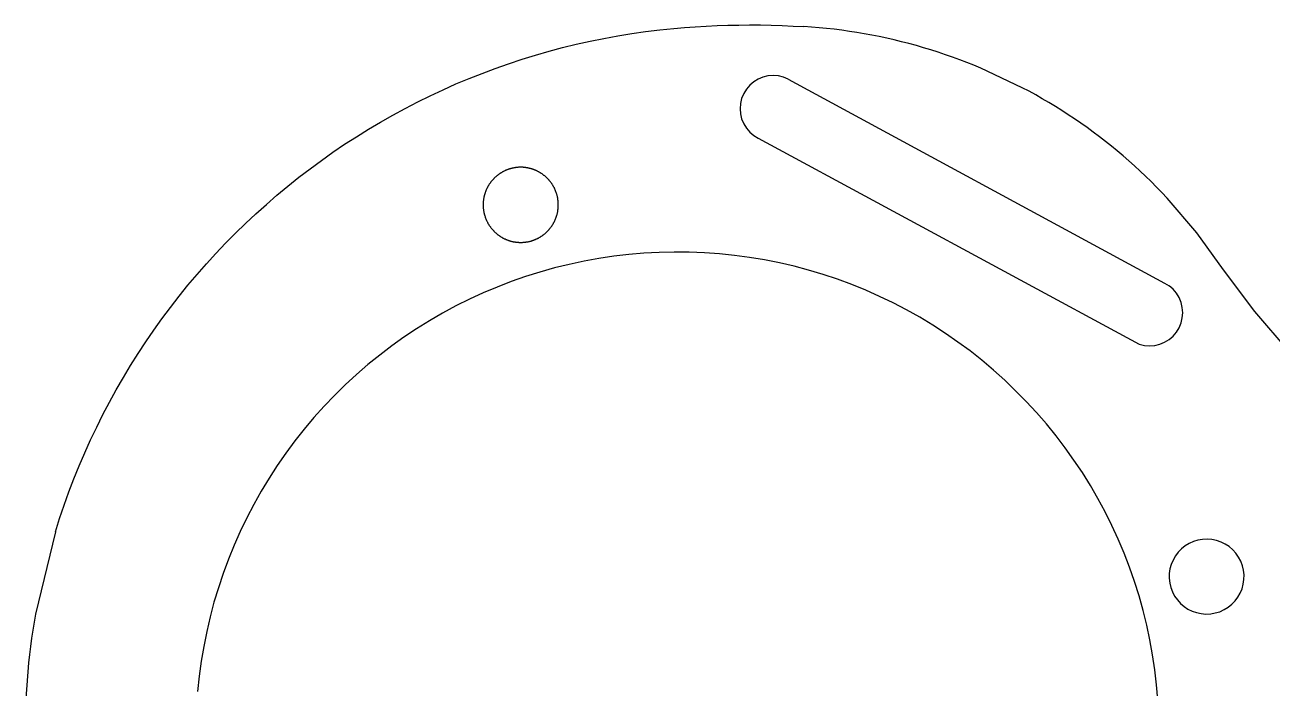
# Model space of a CAD drawing. Extents: x -112 to 119, y -55 to 69.
# Drawn here: x -112.3 to 4.2, y 7.1 to 69.1 of the extents above; entities that cross this region are included whole.
import ezdxf

# ---------------------------------------------------------------- set-up
doc = ezdxf.new("R2010")
doc.units = 0
doc.header["$MEASUREMENT"] = 0
doc.layers.get('0').update_dxf_attribs({"linetype": 'CONTINUOUS'})

msp = doc.modelspace()

# ---------------------------------------------------------------- linework, layer by layer
for p, q in [((-53.01, 68.65), (-51.7, 68.78)), ((-51.7, 68.78), (-50.69, 68.87)), ((-50.69, 68.87), (-49.68, 68.94)), ((-49.68, 68.94), (-48.67, 69)), ((-48.67, 69), (-47.65, 69.05)), ((-47.65, 69.05), (-46.64, 69.08)), ((-46.64, 69.08), (-45.62, 69.1)), ((-45.62, 69.1), (-44.61, 69.11)), ((-44.61, 69.11), (-43.59, 69.11)), ((-43.59, 69.11), (-42.58, 69.09)), ((-42.58, 69.09), (-41.57, 69.06)), ((-41.57, 69.06), (-40.55, 69.01)), ((-40.55, 69.01), (-39.54, 68.96)), ((-38.83, 68.91), (-39.54, 68.96)), ((-38.12, 68.85), (-38.83, 68.91)), ((-37.41, 68.78), (-38.12, 68.85)), ((-36.7, 68.7), (-37.41, 68.78)), ((-60.8, 67.3), (-59.51, 67.59)), ((-59.51, 67.59), (-58.22, 67.85)), ((-58.22, 67.85), (-56.92, 68.09)), ((-56.92, 68.09), (-55.62, 68.3)), ((-55.62, 68.3), (-54.32, 68.49)), ((-54.32, 68.49), (-53.01, 68.65)), ((-36, 68.61), (-36.7, 68.7)), ((-35.29, 68.51), (-36, 68.61)), ((-34.59, 68.4), (-35.29, 68.51)), ((-33.89, 68.28), (-34.59, 68.4)), ((-33.19, 68.15), (-33.89, 68.28)), ((-32.49, 68.02), (-33.19, 68.15)), ((-31.79, 67.87), (-32.49, 68.02)), ((-31.1, 67.71), (-31.79, 67.87)), ((-30.41, 67.54), (-31.1, 67.71)), ((-64.61, 66.28), (-63.35, 66.65)), ((-63.35, 66.65), (-62.08, 66.99)), ((-62.08, 66.99), (-60.8, 67.3)), ((-29.72, 67.37), (-30.41, 67.54)), ((-29.03, 67.18), (-29.72, 67.37)), ((-28.35, 66.98), (-29.03, 67.18)), ((-27.67, 66.78), (-28.35, 66.98)), ((-26.99, 66.56), (-27.67, 66.78)), ((-26.31, 66.33), (-26.99, 66.56)), ((-68.37, 65.05), (-67.12, 65.48)), ((-67.12, 65.48), (-65.87, 65.9)), ((-65.87, 65.9), (-64.61, 66.28)), ((-25.64, 66.1), (-26.31, 66.33)), ((-24.97, 65.86), (-25.64, 66.1)), ((-24.31, 65.6), (-24.97, 65.86)), ((-23.65, 65.34), (-24.31, 65.6)), ((-22.99, 65.07), (-23.65, 65.34)), ((-72.04, 63.59), (-70.82, 64.1)), ((-70.82, 64.1), (-69.6, 64.58)), ((-69.6, 64.58), (-68.37, 65.05)), ((-43.36, 64.23), (-43.81, 64.04)), ((-42.89, 64.34), (-43.36, 64.23)), ((-42.4, 64.38), (-42.89, 64.34)), ((-41.92, 64.34), (-42.4, 64.38)), ((-41.44, 64.23), (-41.92, 64.34)), ((-40.99, 64.04), (-41.44, 64.23)), ((-19.13, 63.24), (-22.99, 65.07)), ((-74.44, 62.49), (-73.24, 63.05)), ((-73.24, 63.05), (-72.04, 63.59)), ((-44.91, 63.1), (-45.16, 62.69)), ((-44.59, 63.47), (-44.91, 63.1)), ((-44.22, 63.79), (-44.59, 63.47)), ((-43.81, 64.04), (-44.22, 63.79)), ((-40.99, 64.04), (-5.83, 44.98)), ((-18.5, 62.91), (-19.13, 63.24)), ((-76.79, 61.31), (-75.62, 61.91)), ((-75.62, 61.91), (-74.44, 62.49)), ((-45.46, 61.77), (-45.5, 61.28)), ((-45.35, 62.24), (-45.46, 61.77)), ((-45.16, 62.69), (-45.35, 62.24)), ((-17.88, 62.57), (-18.5, 62.91)), ((-17.26, 62.21), (-17.88, 62.57)), ((-16.65, 61.85), (-17.26, 62.21)), ((-16.04, 61.48), (-16.65, 61.85)), ((-79.09, 60.03), (-77.95, 60.68)), ((-77.95, 60.68), (-76.79, 61.31)), ((-45.5, 61.28), (-45.46, 60.8)), ((-45.46, 60.8), (-45.35, 60.32)), ((-15.43, 61.1), (-16.04, 61.48)), ((-14.84, 60.72), (-15.43, 61.1)), ((-14.24, 60.32), (-14.84, 60.72)), ((-80.23, 59.36), (-79.09, 60.03)), ((-45.35, 60.32), (-45.16, 59.87)), ((-45.16, 59.87), (-44.91, 59.46)), ((-44.91, 59.46), (-44.59, 59.09)), ((-13.66, 59.92), (-14.24, 60.32)), ((-13.08, 59.51), (-13.66, 59.92)), ((-12.5, 59.09), (-13.08, 59.51)), ((-82.45, 57.95), (-81.34, 58.66)), ((-81.34, 58.66), (-80.23, 59.36)), ((-44.59, 59.09), (-44.22, 58.77)), ((-44.22, 58.77), (-43.81, 58.52)), ((-43.81, 58.52), (-8.2, 39.27)), ((-11.93, 58.66), (-12.5, 59.09)), ((-11.37, 58.22), (-11.93, 58.66)), ((-84.62, 56.45), (-83.54, 57.21)), ((-83.54, 57.21), (-82.45, 57.95)), ((-10.81, 57.78), (-11.37, 58.22)), ((-10.26, 57.33), (-10.81, 57.78)), ((-9.72, 56.87), (-10.26, 57.33)), ((-85.68, 55.67), (-84.62, 56.45)), ((-9.18, 56.4), (-9.72, 56.87)), ((-8.65, 55.93), (-9.18, 56.4)), ((-8.13, 55.45), (-8.65, 55.93)), ((-87.75, 54.04), (-86.72, 54.87)), ((-86.72, 54.87), (-85.68, 55.67)), ((-68.46, 54.79), (-68.49, 54.76)), ((-68.43, 54.82), (-68.46, 54.79)), ((-68.4, 54.85), (-68.43, 54.82)), ((-68.37, 54.88), (-68.4, 54.85)), ((-68.33, 54.91), (-68.37, 54.88)), ((-68.3, 54.94), (-68.33, 54.91)), ((-68.27, 54.97), (-68.3, 54.94)), ((-68.23, 55), (-68.27, 54.97)), ((-68.2, 55.03), (-68.23, 55)), ((-68.16, 55.05), (-68.2, 55.03)), ((-68.13, 55.08), (-68.16, 55.05)), ((-68.09, 55.11), (-68.13, 55.08)), ((-68.06, 55.13), (-68.09, 55.11)), ((-68.02, 55.16), (-68.06, 55.13)), ((-67.99, 55.18), (-68.02, 55.16)), ((-67.95, 55.21), (-67.99, 55.18)), ((-67.91, 55.23), (-67.95, 55.21)), ((-67.88, 55.26), (-67.91, 55.23)), ((-67.84, 55.28), (-67.88, 55.26)), ((-67.8, 55.3), (-67.84, 55.28)), ((-67.76, 55.33), (-67.8, 55.3)), ((-67.72, 55.35), (-67.76, 55.33)), ((-67.69, 55.37), (-67.72, 55.35)), ((-67.65, 55.39), (-67.69, 55.37)), ((-67.61, 55.41), (-67.65, 55.39)), ((-67.57, 55.43), (-67.61, 55.41)), ((-67.53, 55.45), (-67.57, 55.43)), ((-67.49, 55.47), (-67.53, 55.45)), ((-67.45, 55.49), (-67.49, 55.47)), ((-67.41, 55.51), (-67.45, 55.49)), ((-67.37, 55.52), (-67.41, 55.51)), ((-67.33, 55.54), (-67.37, 55.52)), ((-67.29, 55.56), (-67.33, 55.54)), ((-67.25, 55.57), (-67.29, 55.56)), ((-67.2, 55.59), (-67.25, 55.57)), ((-67.16, 55.6), (-67.2, 55.59)), ((-67.12, 55.62), (-67.16, 55.6)), ((-67.08, 55.63), (-67.12, 55.62)), ((-67.04, 55.65), (-67.08, 55.63)), ((-66.99, 55.66), (-67.04, 55.65)), ((-66.95, 55.67), (-66.99, 55.66)), ((-66.91, 55.68), (-66.95, 55.67)), ((-66.87, 55.69), (-66.91, 55.68)), ((-66.82, 55.7), (-66.87, 55.69)), ((-66.78, 55.71), (-66.82, 55.7)), ((-66.74, 55.72), (-66.78, 55.71)), ((-66.69, 55.73), (-66.74, 55.72)), ((-66.65, 55.74), (-66.69, 55.73)), ((-66.61, 55.75), (-66.65, 55.74)), ((-66.56, 55.76), (-66.61, 55.75)), ((-66.52, 55.76), (-66.56, 55.76)), ((-66.48, 55.77), (-66.52, 55.76)), ((-66.43, 55.78), (-66.48, 55.77)), ((-66.39, 55.78), (-66.43, 55.78)), ((-66.35, 55.79), (-66.39, 55.78)), ((-66.3, 55.79), (-66.35, 55.79)), ((-66.26, 55.79), (-66.3, 55.79)), ((-66.21, 55.8), (-66.26, 55.79)), ((-66.17, 55.8), (-66.21, 55.8)), ((-66.13, 55.8), (-66.17, 55.8)), ((-66.08, 55.8), (-66.13, 55.8)), ((-66.04, 55.8), (-66.08, 55.8)), ((-65.99, 55.8), (-66.04, 55.8)), ((-65.95, 55.8), (-65.99, 55.8)), ((-65.91, 55.8), (-65.95, 55.8)), ((-65.86, 55.8), (-65.91, 55.8)), ((-65.82, 55.8), (-65.86, 55.8)), ((-65.77, 55.8), (-65.82, 55.8)), ((-65.73, 55.79), (-65.77, 55.8)), ((-65.68, 55.79), (-65.73, 55.79)), ((-65.64, 55.79), (-65.68, 55.79)), ((-65.6, 55.78), (-65.64, 55.79)), ((-65.55, 55.78), (-65.6, 55.78)), ((-65.51, 55.77), (-65.55, 55.78)), ((-65.47, 55.76), (-65.51, 55.77)), ((-65.42, 55.76), (-65.47, 55.76)), ((-65.38, 55.75), (-65.42, 55.76)), ((-65.34, 55.74), (-65.38, 55.75)), ((-65.29, 55.73), (-65.34, 55.74)), ((-65.25, 55.72), (-65.29, 55.73)), ((-65.21, 55.71), (-65.25, 55.72)), ((-65.16, 55.7), (-65.21, 55.71)), ((-65.12, 55.69), (-65.16, 55.7)), ((-65.08, 55.68), (-65.12, 55.69)), ((-65.03, 55.67), (-65.08, 55.68)), ((-64.99, 55.66), (-65.03, 55.67)), ((-64.95, 55.65), (-64.99, 55.66)), ((-64.91, 55.63), (-64.95, 55.65)), ((-64.87, 55.62), (-64.91, 55.63)), ((-64.82, 55.6), (-64.87, 55.62)), ((-64.78, 55.59), (-64.82, 55.6)), ((-64.74, 55.57), (-64.78, 55.59)), ((-64.7, 55.56), (-64.74, 55.57)), ((-64.66, 55.54), (-64.7, 55.56)), ((-64.62, 55.52), (-64.66, 55.54)), ((-64.58, 55.51), (-64.62, 55.52)), ((-64.54, 55.49), (-64.58, 55.51)), ((-64.5, 55.47), (-64.54, 55.49)), ((-64.46, 55.45), (-64.5, 55.47)), ((-64.42, 55.43), (-64.46, 55.45)), ((-64.38, 55.41), (-64.42, 55.43)), ((-64.34, 55.39), (-64.38, 55.41)), ((-64.3, 55.37), (-64.34, 55.39)), ((-64.26, 55.35), (-64.3, 55.37)), ((-64.22, 55.33), (-64.26, 55.35)), ((-64.19, 55.3), (-64.22, 55.33)), ((-64.15, 55.28), (-64.19, 55.3)), ((-64.11, 55.26), (-64.15, 55.28)), ((-64.07, 55.23), (-64.11, 55.26)), ((-64.04, 55.21), (-64.07, 55.23)), ((-64, 55.18), (-64.04, 55.21)), ((-63.96, 55.16), (-64, 55.18)), ((-63.93, 55.13), (-63.96, 55.16)), ((-63.89, 55.11), (-63.93, 55.13)), ((-63.86, 55.08), (-63.89, 55.11)), ((-63.82, 55.05), (-63.86, 55.08)), ((-63.79, 55.03), (-63.82, 55.05)), ((-63.75, 55), (-63.79, 55.03)), ((-63.72, 54.97), (-63.75, 55)), ((-63.69, 54.94), (-63.72, 54.97)), ((-63.65, 54.91), (-63.69, 54.94)), ((-63.62, 54.88), (-63.65, 54.91)), ((-63.59, 54.85), (-63.62, 54.88)), ((-63.56, 54.82), (-63.59, 54.85)), ((-63.53, 54.79), (-63.56, 54.82)), ((-63.49, 54.76), (-63.53, 54.79)), ((-7.61, 54.96), (-8.13, 55.45)), ((-7.1, 54.46), (-7.61, 54.96)), ((-88.77, 53.2), (-87.75, 54.04)), ((-69.24, 53.63), (-69.26, 53.58)), ((-69.23, 53.67), (-69.24, 53.63)), ((-69.21, 53.71), (-69.23, 53.67)), ((-69.19, 53.75), (-69.21, 53.71)), ((-69.17, 53.79), (-69.19, 53.75)), ((-69.15, 53.83), (-69.17, 53.79)), ((-69.13, 53.87), (-69.15, 53.83)), ((-69.11, 53.91), (-69.13, 53.87)), ((-69.09, 53.95), (-69.11, 53.91)), ((-69.07, 53.98), (-69.09, 53.95)), ((-69.05, 54.02), (-69.07, 53.98)), ((-69.03, 54.06), (-69.05, 54.02)), ((-69.01, 54.1), (-69.03, 54.06)), ((-68.98, 54.14), (-69.01, 54.1)), ((-68.96, 54.17), (-68.98, 54.14)), ((-68.93, 54.21), (-68.96, 54.17)), ((-68.91, 54.25), (-68.93, 54.21)), ((-68.89, 54.28), (-68.91, 54.25)), ((-68.86, 54.32), (-68.89, 54.28)), ((-68.83, 54.36), (-68.86, 54.32)), ((-68.81, 54.39), (-68.83, 54.36)), ((-68.78, 54.43), (-68.81, 54.39)), ((-68.76, 54.46), (-68.78, 54.43)), ((-68.73, 54.5), (-68.76, 54.46)), ((-68.7, 54.53), (-68.73, 54.5)), ((-68.67, 54.56), (-68.7, 54.53)), ((-68.64, 54.6), (-68.67, 54.56)), ((-68.61, 54.63), (-68.64, 54.6)), ((-68.58, 54.66), (-68.61, 54.63)), ((-68.55, 54.7), (-68.58, 54.66)), ((-68.52, 54.73), (-68.55, 54.7)), ((-68.49, 54.76), (-68.52, 54.73)), ((-63.46, 54.73), (-63.49, 54.76)), ((-63.43, 54.7), (-63.46, 54.73)), ((-63.4, 54.66), (-63.43, 54.7)), ((-63.37, 54.63), (-63.4, 54.66)), ((-63.34, 54.6), (-63.37, 54.63)), ((-63.32, 54.56), (-63.34, 54.6)), ((-63.29, 54.53), (-63.32, 54.56)), ((-63.26, 54.5), (-63.29, 54.53)), ((-63.23, 54.46), (-63.26, 54.5)), ((-63.2, 54.43), (-63.23, 54.46)), ((-63.18, 54.39), (-63.2, 54.43)), ((-63.15, 54.36), (-63.18, 54.39)), ((-63.13, 54.32), (-63.15, 54.36)), ((-63.1, 54.28), (-63.13, 54.32)), ((-63.08, 54.25), (-63.1, 54.28)), ((-63.05, 54.21), (-63.08, 54.25)), ((-63.03, 54.17), (-63.05, 54.21)), ((-63, 54.14), (-63.03, 54.17)), ((-62.98, 54.1), (-63, 54.14)), ((-62.96, 54.06), (-62.98, 54.1)), ((-62.94, 54.02), (-62.96, 54.06)), ((-62.92, 53.98), (-62.94, 54.02)), ((-62.89, 53.95), (-62.92, 53.98)), ((-62.87, 53.91), (-62.89, 53.95)), ((-62.85, 53.87), (-62.87, 53.91)), ((-62.83, 53.83), (-62.85, 53.87)), ((-62.82, 53.79), (-62.83, 53.83)), ((-62.8, 53.75), (-62.82, 53.79)), ((-62.78, 53.71), (-62.8, 53.75)), ((-62.76, 53.67), (-62.78, 53.71)), ((-62.74, 53.63), (-62.76, 53.67)), ((-62.73, 53.58), (-62.74, 53.63)), ((-6.6, 53.96), (-7.1, 54.46)), ((-6.1, 53.45), (-6.6, 53.96)), ((-89.76, 52.34), (-88.77, 53.2)), ((-69.49, 52.6), (-69.5, 52.56)), ((-69.5, 52.56), (-69.5, 52.51)), ((-69.5, 52.51), (-69.5, 52.47)), ((-69.5, 52.47), (-69.5, 52.42)), ((-69.48, 52.69), (-69.49, 52.64)), ((-69.49, 52.64), (-69.49, 52.6)), ((-69.47, 52.78), (-69.48, 52.73)), ((-69.48, 52.73), (-69.48, 52.69)), ((-69.46, 52.86), (-69.47, 52.82)), ((-69.47, 52.82), (-69.47, 52.78)), ((-69.45, 52.91), (-69.46, 52.86)), ((-69.44, 52.95), (-69.45, 52.91)), ((-69.43, 52.99), (-69.44, 52.95)), ((-69.42, 53.08), (-69.43, 53.04)), ((-69.43, 53.04), (-69.43, 52.99)), ((-69.41, 53.12), (-69.42, 53.08)), ((-69.4, 53.17), (-69.41, 53.12)), ((-69.38, 53.21), (-69.4, 53.17)), ((-69.37, 53.25), (-69.38, 53.21)), ((-69.36, 53.29), (-69.37, 53.25)), ((-69.35, 53.34), (-69.36, 53.29)), ((-69.33, 53.38), (-69.35, 53.34)), ((-69.32, 53.42), (-69.33, 53.38)), ((-69.31, 53.46), (-69.32, 53.42)), ((-69.29, 53.5), (-69.31, 53.46)), ((-69.27, 53.54), (-69.29, 53.5)), ((-69.26, 53.58), (-69.27, 53.54)), ((-62.71, 53.54), (-62.73, 53.58)), ((-62.7, 53.5), (-62.71, 53.54)), ((-62.68, 53.46), (-62.7, 53.5)), ((-62.67, 53.42), (-62.68, 53.46)), ((-62.65, 53.38), (-62.67, 53.42)), ((-62.64, 53.34), (-62.65, 53.38)), ((-62.63, 53.29), (-62.64, 53.34)), ((-62.61, 53.25), (-62.63, 53.29)), ((-62.6, 53.21), (-62.61, 53.25)), ((-62.59, 53.17), (-62.6, 53.21)), ((-62.58, 53.12), (-62.59, 53.17)), ((-62.57, 53.08), (-62.58, 53.12)), ((-62.56, 53.04), (-62.57, 53.08)), ((-62.55, 52.99), (-62.56, 53.04)), ((-62.54, 52.95), (-62.55, 52.99)), ((-62.54, 52.91), (-62.54, 52.95)), ((-62.53, 52.86), (-62.54, 52.91)), ((-62.52, 52.82), (-62.53, 52.86)), ((-62.51, 52.78), (-62.52, 52.82)), ((-62.51, 52.73), (-62.51, 52.78)), ((-62.5, 52.69), (-62.51, 52.73)), ((-62.5, 52.64), (-62.5, 52.69)), ((-62.49, 52.6), (-62.5, 52.64)), ((-62.49, 52.56), (-62.49, 52.6)), ((-62.49, 52.51), (-62.49, 52.56)), ((-62.49, 52.47), (-62.49, 52.51)), ((-62.48, 52.42), (-62.49, 52.47)), ((-5.61, 52.93), (-6.1, 53.45)), ((-2.83, 49.69), (-5.61, 52.93)), ((-91.7, 50.56), (-90.74, 51.46)), ((-90.74, 51.46), (-89.76, 52.34)), ((-69.5, 52.38), (-69.51, 52.34)), ((-69.51, 52.34), (-69.51, 52.29)), ((-69.51, 52.29), (-69.51, 52.25)), ((-69.51, 52.25), (-69.5, 52.2)), ((-69.5, 52.42), (-69.5, 52.38)), ((-69.5, 52.2), (-69.5, 52.16)), ((-69.5, 52.16), (-69.5, 52.12)), ((-69.5, 52.12), (-69.5, 52.07)), ((-69.5, 52.07), (-69.5, 52.03)), ((-69.5, 52.03), (-69.49, 51.98)), ((-69.49, 51.98), (-69.49, 51.94)), ((-69.49, 51.94), (-69.48, 51.9)), ((-69.48, 51.9), (-69.48, 51.85)), ((-69.48, 51.85), (-69.47, 51.81)), ((-69.47, 51.81), (-69.47, 51.76)), ((-69.47, 51.76), (-69.46, 51.72)), ((-69.46, 51.72), (-69.45, 51.68)), ((-69.45, 51.68), (-69.44, 51.63)), ((-69.44, 51.63), (-69.43, 51.59)), ((-69.43, 51.59), (-69.43, 51.55)), ((-69.43, 51.55), (-69.42, 51.5)), ((-69.42, 51.5), (-69.41, 51.46)), ((-69.41, 51.46), (-69.4, 51.42)), ((-69.4, 51.42), (-69.38, 51.38)), ((-69.38, 51.38), (-69.37, 51.33)), ((-69.37, 51.33), (-69.36, 51.29)), ((-69.36, 51.29), (-69.35, 51.25)), ((-62.64, 51.25), (-62.63, 51.29)), ((-62.63, 51.29), (-62.61, 51.33)), ((-62.61, 51.33), (-62.6, 51.38)), ((-62.6, 51.38), (-62.59, 51.42)), ((-62.59, 51.42), (-62.58, 51.46)), ((-62.58, 51.46), (-62.57, 51.5)), ((-62.57, 51.5), (-62.56, 51.55)), ((-62.56, 51.55), (-62.55, 51.59)), ((-62.55, 51.59), (-62.54, 51.63)), ((-62.54, 51.68), (-62.53, 51.72)), ((-62.54, 51.63), (-62.54, 51.68)), ((-62.53, 51.72), (-62.52, 51.76)), ((-62.52, 51.76), (-62.51, 51.81)), ((-62.51, 51.85), (-62.5, 51.9)), ((-62.51, 51.81), (-62.51, 51.85)), ((-62.5, 51.94), (-62.49, 51.98)), ((-62.5, 51.9), (-62.5, 51.94)), ((-62.49, 52.12), (-62.48, 52.16)), ((-62.49, 52.07), (-62.49, 52.12)), ((-62.49, 52.03), (-62.49, 52.07)), ((-62.49, 51.98), (-62.49, 52.03)), ((-62.48, 52.38), (-62.48, 52.42)), ((-62.48, 52.34), (-62.48, 52.38)), ((-62.48, 52.29), (-62.48, 52.34)), ((-62.48, 52.25), (-62.48, 52.29)), ((-62.48, 52.2), (-62.48, 52.25)), ((-62.48, 52.16), (-62.48, 52.2)), ((-92.65, 49.64), (-91.7, 50.56)), ((-69.35, 51.25), (-69.33, 51.21)), ((-69.33, 51.21), (-69.32, 51.16)), ((-69.32, 51.16), (-69.31, 51.12)), ((-69.31, 51.12), (-69.29, 51.08)), ((-69.29, 51.08), (-69.27, 51.04)), ((-69.27, 51.04), (-69.26, 51)), ((-69.26, 51), (-69.24, 50.96)), ((-69.24, 50.96), (-69.23, 50.92)), ((-69.23, 50.92), (-69.21, 50.88)), ((-69.21, 50.88), (-69.19, 50.84)), ((-69.19, 50.84), (-69.17, 50.8)), ((-69.17, 50.8), (-69.15, 50.76)), ((-69.15, 50.76), (-69.13, 50.72)), ((-69.13, 50.72), (-69.11, 50.68)), ((-69.11, 50.68), (-69.09, 50.64)), ((-69.09, 50.64), (-69.07, 50.6)), ((-69.07, 50.6), (-69.05, 50.56)), ((-69.05, 50.56), (-69.03, 50.52)), ((-69.03, 50.52), (-69.01, 50.48)), ((-69.01, 50.48), (-68.98, 50.45)), ((-68.98, 50.45), (-68.96, 50.41)), ((-68.96, 50.41), (-68.93, 50.37)), ((-68.93, 50.37), (-68.91, 50.34)), ((-68.91, 50.34), (-68.89, 50.3)), ((-68.89, 50.3), (-68.86, 50.26)), ((-68.86, 50.26), (-68.83, 50.23)), ((-68.83, 50.23), (-68.81, 50.19)), ((-68.81, 50.19), (-68.78, 50.16)), ((-68.78, 50.16), (-68.76, 50.12)), ((-68.76, 50.12), (-68.73, 50.09)), ((-63.26, 50.09), (-63.23, 50.12)), ((-63.23, 50.12), (-63.2, 50.16)), ((-63.2, 50.16), (-63.18, 50.19)), ((-63.18, 50.19), (-63.15, 50.23)), ((-63.15, 50.23), (-63.13, 50.26)), ((-63.13, 50.26), (-63.1, 50.3)), ((-63.1, 50.3), (-63.08, 50.34)), ((-63.08, 50.34), (-63.05, 50.37)), ((-63.05, 50.37), (-63.03, 50.41)), ((-63.03, 50.41), (-63, 50.45)), ((-63, 50.45), (-62.98, 50.48)), ((-62.98, 50.48), (-62.96, 50.52)), ((-62.96, 50.52), (-62.94, 50.56)), ((-62.94, 50.56), (-62.92, 50.6)), ((-62.92, 50.6), (-62.89, 50.64)), ((-62.89, 50.64), (-62.87, 50.68)), ((-62.87, 50.68), (-62.85, 50.72)), ((-62.85, 50.72), (-62.83, 50.76)), ((-62.83, 50.76), (-62.82, 50.8)), ((-62.82, 50.8), (-62.8, 50.84)), ((-62.8, 50.84), (-62.78, 50.88)), ((-62.78, 50.88), (-62.76, 50.92)), ((-62.76, 50.92), (-62.74, 50.96)), ((-62.74, 50.96), (-62.73, 51)), ((-62.73, 51), (-62.71, 51.04)), ((-62.71, 51.04), (-62.7, 51.08)), ((-62.7, 51.08), (-62.68, 51.12)), ((-62.68, 51.12), (-62.67, 51.16)), ((-62.67, 51.16), (-62.65, 51.21)), ((-62.65, 51.21), (-62.64, 51.25)), ((-93.57, 48.7), (-92.65, 49.64)), ((-68.73, 50.09), (-68.7, 50.05)), ((-68.7, 50.05), (-68.67, 50.02)), ((-68.67, 50.02), (-68.64, 49.99)), ((-68.64, 49.99), (-68.61, 49.95)), ((-68.61, 49.95), (-68.58, 49.92)), ((-68.58, 49.92), (-68.55, 49.89)), ((-68.55, 49.89), (-68.52, 49.86)), ((-68.52, 49.86), (-68.49, 49.82)), ((-68.49, 49.82), (-68.46, 49.79)), ((-68.46, 49.79), (-68.43, 49.76)), ((-68.43, 49.76), (-68.4, 49.73)), ((-68.4, 49.73), (-68.37, 49.7)), ((-68.37, 49.7), (-68.33, 49.67)), ((-68.33, 49.67), (-68.3, 49.64)), ((-68.3, 49.64), (-68.27, 49.61)), ((-68.27, 49.61), (-68.23, 49.59)), ((-68.23, 49.59), (-68.2, 49.56)), ((-68.2, 49.56), (-68.16, 49.53)), ((-68.16, 49.53), (-68.13, 49.5)), ((-68.13, 49.5), (-68.09, 49.48)), ((-68.09, 49.48), (-68.06, 49.45)), ((-68.06, 49.45), (-68.02, 49.42)), ((-68.02, 49.42), (-67.99, 49.4)), ((-67.99, 49.4), (-67.95, 49.37)), ((-67.95, 49.37), (-67.91, 49.35)), ((-67.91, 49.35), (-67.88, 49.33)), ((-67.88, 49.33), (-67.84, 49.3)), ((-67.84, 49.3), (-67.8, 49.28)), ((-67.8, 49.28), (-67.76, 49.26)), ((-67.76, 49.26), (-67.72, 49.24)), ((-67.72, 49.24), (-67.69, 49.21)), ((-67.69, 49.21), (-67.65, 49.19)), ((-67.65, 49.19), (-67.61, 49.17)), ((-67.61, 49.17), (-67.57, 49.15)), ((-67.57, 49.15), (-67.53, 49.13)), ((-67.53, 49.13), (-67.49, 49.11)), ((-67.49, 49.11), (-67.45, 49.1)), ((-67.45, 49.1), (-67.41, 49.08)), ((-67.41, 49.08), (-67.37, 49.06)), ((-67.37, 49.06), (-67.33, 49.04)), ((-67.33, 49.04), (-67.29, 49.03)), ((-67.29, 49.03), (-67.25, 49.01)), ((-67.25, 49.01), (-67.2, 48.99)), ((-67.2, 48.99), (-67.16, 48.98)), ((-67.16, 48.98), (-67.12, 48.97)), ((-67.12, 48.97), (-67.08, 48.95)), ((-67.08, 48.95), (-67.04, 48.94)), ((-67.04, 48.94), (-66.99, 48.93)), ((-64.99, 48.93), (-64.95, 48.94)), ((-64.95, 48.94), (-64.91, 48.95)), ((-64.91, 48.95), (-64.87, 48.97)), ((-64.87, 48.97), (-64.82, 48.98)), ((-64.82, 48.98), (-64.78, 48.99)), ((-64.78, 48.99), (-64.74, 49.01)), ((-64.74, 49.01), (-64.7, 49.03)), ((-64.7, 49.03), (-64.66, 49.04)), ((-64.66, 49.04), (-64.62, 49.06)), ((-64.62, 49.06), (-64.58, 49.08)), ((-64.58, 49.08), (-64.54, 49.1)), ((-64.54, 49.1), (-64.5, 49.11)), ((-64.5, 49.11), (-64.46, 49.13)), ((-64.46, 49.13), (-64.42, 49.15)), ((-64.42, 49.15), (-64.38, 49.17)), ((-64.38, 49.17), (-64.34, 49.19)), ((-64.34, 49.19), (-64.3, 49.21)), ((-64.3, 49.21), (-64.26, 49.24)), ((-64.26, 49.24), (-64.22, 49.26)), ((-64.22, 49.26), (-64.19, 49.28)), ((-64.19, 49.28), (-64.15, 49.3)), ((-64.15, 49.3), (-64.11, 49.33)), ((-64.11, 49.33), (-64.07, 49.35)), ((-64.07, 49.35), (-64.04, 49.37)), ((-64.04, 49.37), (-64, 49.4)), ((-64, 49.4), (-63.96, 49.42)), ((-63.96, 49.42), (-63.93, 49.45)), ((-63.93, 49.45), (-63.89, 49.48)), ((-63.89, 49.48), (-63.86, 49.5)), ((-63.86, 49.5), (-63.82, 49.53)), ((-63.82, 49.53), (-63.79, 49.56)), ((-63.79, 49.56), (-63.75, 49.59)), ((-63.75, 49.59), (-63.72, 49.61)), ((-63.72, 49.61), (-63.69, 49.64)), ((-63.69, 49.64), (-63.65, 49.67)), ((-63.65, 49.67), (-63.62, 49.7)), ((-63.62, 49.7), (-63.59, 49.73)), ((-63.59, 49.73), (-63.56, 49.76)), ((-63.56, 49.76), (-63.53, 49.79)), ((-63.53, 49.79), (-63.49, 49.82)), ((-63.49, 49.82), (-63.46, 49.86)), ((-63.46, 49.86), (-63.43, 49.89)), ((-63.43, 49.89), (-63.4, 49.92)), ((-63.4, 49.92), (-63.37, 49.95)), ((-63.37, 49.95), (-63.34, 49.99)), ((-63.34, 49.99), (-63.32, 50.02)), ((-63.32, 50.02), (-63.29, 50.05)), ((-63.29, 50.05), (-63.26, 50.09)), ((-0.33, 46.23), (-2.83, 49.69)), ((-94.48, 47.75), (-93.57, 48.7)), ((-66.99, 48.93), (-66.95, 48.91)), ((-66.95, 48.91), (-66.91, 48.9)), ((-66.91, 48.9), (-66.87, 48.89)), ((-66.87, 48.89), (-66.82, 48.88)), ((-66.82, 48.88), (-66.78, 48.87)), ((-66.78, 48.87), (-66.74, 48.86)), ((-66.74, 48.86), (-66.69, 48.85)), ((-66.69, 48.85), (-66.65, 48.84)), ((-66.65, 48.84), (-66.61, 48.83)), ((-66.61, 48.83), (-66.56, 48.83)), ((-66.56, 48.83), (-66.52, 48.82)), ((-66.52, 48.82), (-66.48, 48.81)), ((-66.48, 48.81), (-66.43, 48.81)), ((-66.43, 48.81), (-66.39, 48.8)), ((-66.39, 48.8), (-66.35, 48.8)), ((-66.35, 48.8), (-66.3, 48.79)), ((-66.3, 48.79), (-66.26, 48.79)), ((-66.26, 48.79), (-66.21, 48.79)), ((-66.21, 48.79), (-66.17, 48.78)), ((-66.17, 48.78), (-66.13, 48.78)), ((-66.13, 48.78), (-66.08, 48.78)), ((-66.08, 48.78), (-66.04, 48.78)), ((-66.04, 48.78), (-65.99, 48.78)), ((-65.99, 48.78), (-65.95, 48.78)), ((-65.95, 48.78), (-65.91, 48.78)), ((-65.91, 48.78), (-65.86, 48.78)), ((-65.86, 48.78), (-65.82, 48.78)), ((-65.82, 48.78), (-65.77, 48.79)), ((-65.77, 48.79), (-65.73, 48.79)), ((-65.73, 48.79), (-65.68, 48.79)), ((-65.68, 48.79), (-65.64, 48.8)), ((-65.64, 48.8), (-65.6, 48.8)), ((-65.6, 48.8), (-65.55, 48.81)), ((-65.55, 48.81), (-65.51, 48.81)), ((-65.51, 48.81), (-65.47, 48.82)), ((-65.47, 48.82), (-65.42, 48.83)), ((-65.42, 48.83), (-65.38, 48.83)), ((-65.38, 48.83), (-65.34, 48.84)), ((-65.34, 48.84), (-65.29, 48.85)), ((-65.29, 48.85), (-65.25, 48.86)), ((-65.25, 48.86), (-65.21, 48.87)), ((-65.21, 48.87), (-65.16, 48.88)), ((-65.16, 48.88), (-65.12, 48.89)), ((-65.12, 48.89), (-65.08, 48.9)), ((-65.08, 48.9), (-65.03, 48.91)), ((-65.03, 48.91), (-64.99, 48.93)), ((-54.48, 47.78), (-55.89, 47.66)), ((-53.07, 47.85), (-54.48, 47.78)), ((-51.66, 47.88), (-53.07, 47.85)), ((-50.24, 47.87), (-51.66, 47.88)), ((-48.83, 47.81), (-50.24, 47.87)), ((-47.42, 47.71), (-48.83, 47.81)), ((-96.23, 45.78), (-95.36, 46.77)), ((-95.36, 46.77), (-94.48, 47.75)), ((-61.47, 46.73), (-62.84, 46.39)), ((-60.08, 47.03), (-61.47, 46.73)), ((-58.69, 47.28), (-60.08, 47.03)), ((-57.29, 47.49), (-58.69, 47.28)), ((-55.89, 47.66), (-57.29, 47.49)), ((-46.02, 47.57), (-47.42, 47.71)), ((-44.61, 47.38), (-46.02, 47.57)), ((-43.22, 47.15), (-44.61, 47.38)), ((-41.83, 46.87), (-43.22, 47.15)), ((-40.46, 46.55), (-41.83, 46.87)), ((-97.08, 44.77), (-96.23, 45.78)), ((-65.55, 45.59), (-66.88, 45.12)), ((-64.2, 46.01), (-65.55, 45.59)), ((-62.84, 46.39), (-64.2, 46.01)), ((-39.09, 46.18), (-40.46, 46.55)), ((-37.74, 45.78), (-39.09, 46.18)), ((-36.4, 45.33), (-37.74, 45.78)), ((2.61, 42.32), (-0.33, 46.23)), ((-97.91, 43.75), (-97.08, 44.77)), ((-68.2, 44.61), (-69.5, 44.06)), ((-66.88, 45.12), (-68.2, 44.61)), ((-35.07, 44.84), (-36.4, 45.33)), ((-33.76, 44.31), (-35.07, 44.84)), ((-32.47, 43.73), (-33.76, 44.31)), ((-5.83, 44.98), (-5.42, 44.72)), ((-5.05, 44.41), (-5.42, 44.72)), ((-4.73, 44.04), (-5.05, 44.41)), ((-98.72, 42.71), (-97.91, 43.75)), ((-70.79, 43.47), (-72.05, 42.84)), ((-69.5, 44.06), (-70.79, 43.47)), ((-31.19, 43.12), (-32.47, 43.73)), ((-29.94, 42.47), (-31.19, 43.12)), ((-4.48, 43.62), (-4.73, 44.04)), ((-4.29, 43.17), (-4.48, 43.62)), ((-4.18, 42.7), (-4.29, 43.17)), ((-99.51, 41.65), (-98.72, 42.71)), ((-73.3, 42.17), (-74.52, 41.46)), ((-72.05, 42.84), (-73.3, 42.17)), ((-28.71, 41.78), (-29.94, 42.47)), ((-4.14, 42.21), (-4.18, 42.7)), ((-4.18, 41.73), (-4.14, 42.21)), ((5.8, 38.59), (2.61, 42.32)), ((-100.27, 40.58), (-99.51, 41.65)), ((-74.52, 41.46), (-75.72, 40.71)), ((-27.5, 41.05), (-28.71, 41.78)), ((-26.31, 40.28), (-27.5, 41.05)), ((-4.73, 40.39), (-4.48, 40.81)), ((-4.48, 40.81), (-4.29, 41.26)), ((-4.29, 41.26), (-4.18, 41.73)), ((-101.02, 39.5), (-100.27, 40.58)), ((-76.9, 39.93), (-78.05, 39.11)), ((-75.72, 40.71), (-76.9, 39.93)), ((-25.15, 39.47), (-26.31, 40.28)), ((-5.83, 39.45), (-5.42, 39.71)), ((-5.42, 39.71), (-5.05, 40.02)), ((-5.05, 40.02), (-4.73, 40.39)), ((-101.74, 38.4), (-101.02, 39.5)), ((-78.05, 39.11), (-79.17, 38.25)), ((-24.01, 38.63), (-25.15, 39.47)), ((-22.9, 37.76), (-24.01, 38.63)), ((-8.2, 39.27), (-7.72, 39.15)), ((-7.72, 39.15), (-7.24, 39.11)), ((-7.24, 39.11), (-6.75, 39.15)), ((-6.75, 39.15), (-6.28, 39.27)), ((-6.28, 39.27), (-5.83, 39.45)), ((-102.44, 37.28), (-101.74, 38.4)), ((-80.27, 37.36), (-81.34, 36.43)), ((-79.17, 38.25), (-80.27, 37.36)), ((-21.82, 36.84), (-22.9, 37.76)), ((-103.78, 35.01), (-103.12, 36.15)), ((-103.12, 36.15), (-102.44, 37.28)), ((-81.34, 36.43), (-82.38, 35.48)), ((-20.77, 35.9), (-21.82, 36.84)), ((-104.41, 33.86), (-103.78, 35.01)), ((-82.38, 35.48), (-83.39, 34.48)), ((-19.75, 34.92), (-20.77, 35.9)), ((-105.03, 32.69), (-104.41, 33.86)), ((-83.39, 34.48), (-84.36, 33.46)), ((-18.76, 33.92), (-19.75, 34.92)), ((-17.8, 32.88), (-18.76, 33.92)), ((-105.61, 31.51), (-105.03, 32.69)), ((-84.36, 33.46), (-85.31, 32.41)), ((-16.87, 31.81), (-17.8, 32.88)), ((-106.18, 30.32), (-105.61, 31.51)), ((-85.31, 32.41), (-86.22, 31.33)), ((-15.98, 30.71), (-16.87, 31.81)), ((-106.72, 29.12), (-106.18, 30.32)), ((-86.22, 31.33), (-87.09, 30.22)), ((-15.12, 29.59), (-15.98, 30.71)), ((-87.09, 30.22), (-87.93, 29.08)), ((-14.3, 28.44), (-15.12, 29.59)), ((-107.24, 27.91), (-106.72, 29.12)), ((-87.93, 29.08), (-88.74, 27.92)), ((-13.52, 27.26), (-14.3, 28.44)), ((-107.73, 26.69), (-107.24, 27.91)), ((-88.74, 27.92), (-89.51, 26.73)), ((-12.77, 26.06), (-13.52, 27.26)), ((-108.2, 25.46), (-107.73, 26.69)), ((-89.51, 26.73), (-90.24, 25.52)), ((-12.06, 24.84), (-12.77, 26.06)), ((-108.65, 24.22), (-108.2, 25.46)), ((-90.24, 25.52), (-90.93, 24.29)), ((-11.39, 23.59), (-12.06, 24.84)), ((-109.07, 22.97), (-108.65, 24.22)), ((-90.93, 24.29), (-91.58, 23.04)), ((-10.76, 22.33), (-11.39, 23.59)), ((-109.47, 21.71), (-109.07, 22.97)), ((-91.58, 23.04), (-92.2, 21.76)), ((-10.17, 21.04), (-10.76, 22.33)), ((-109.47, 21.71), (-111.32, 14.03)), ((-92.2, 21.76), (-92.77, 20.47)), ((-9.62, 19.74), (-10.17, 21.04)), ((-2.29, 21.02), (-2.72, 20.95)), ((-1.85, 21.04), (-2.29, 21.02)), ((-1.41, 21.01), (-1.85, 21.04)), ((-0.98, 20.92), (-1.41, 21.01)), ((-92.77, 20.47), (-93.3, 19.16)), ((-4.57, 19.82), (-4.83, 19.47)), ((-4.26, 20.13), (-4.57, 19.82)), ((-3.92, 20.41), (-4.26, 20.13)), ((-3.54, 20.64), (-3.92, 20.41)), ((-3.14, 20.82), (-3.54, 20.64)), ((-2.72, 20.95), (-3.14, 20.82)), ((-0.56, 20.77), (-0.98, 20.92)), ((-0.17, 20.58), (-0.56, 20.77)), ((0.2, 20.34), (-0.17, 20.58)), ((0.53, 20.05), (0.2, 20.34)), ((0.83, 19.73), (0.53, 20.05)), ((-93.3, 19.16), (-93.79, 17.84)), ((-9.11, 18.42), (-9.62, 19.74)), ((-5.22, 18.68), (-5.34, 18.26)), ((-5.05, 19.09), (-5.22, 18.68)), ((-4.83, 19.47), (-5.05, 19.09)), ((1.08, 19.37), (0.83, 19.73)), ((1.28, 18.98), (1.08, 19.37)), ((1.44, 18.56), (1.28, 18.98)), ((-93.79, 17.84), (-94.24, 16.5)), ((-8.65, 17.09), (-9.11, 18.42)), ((-5.4, 17.82), (-5.41, 17.38)), ((-5.34, 18.26), (-5.4, 17.82)), ((1.54, 18.14), (1.44, 18.56)), ((1.59, 17.7), (1.54, 18.14)), ((1.58, 17.26), (1.59, 17.7)), ((-94.24, 16.5), (-94.65, 15.14)), ((-8.22, 15.74), (-8.65, 17.09)), ((-5.41, 17.38), (-5.36, 16.94)), ((-5.36, 16.94), (-5.26, 16.52)), ((-5.26, 16.52), (-5.1, 16.11)), ((1.23, 16), (1.4, 16.4)), ((1.4, 16.4), (1.52, 16.83)), ((1.52, 16.83), (1.58, 17.26)), ((-7.84, 14.38), (-8.22, 15.74)), ((-5.1, 16.11), (-4.9, 15.72)), ((-4.9, 15.72), (-4.64, 15.36)), ((-4.64, 15.36), (-4.35, 15.03)), ((0.44, 14.95), (0.75, 15.26)), ((0.75, 15.26), (1.01, 15.61)), ((1.01, 15.61), (1.23, 16)), ((-111.32, 14.03), (-111.7, 11.77)), ((-94.65, 15.14), (-95.01, 13.77)), ((-7.5, 13), (-7.84, 14.38)), ((-4.35, 15.03), (-4.01, 14.75)), ((-4.01, 14.75), (-3.65, 14.5)), ((-3.65, 14.5), (-3.25, 14.31)), ((-3.25, 14.31), (-2.84, 14.17)), ((-2.84, 14.17), (-2.41, 14.08)), ((-2.41, 14.08), (-1.97, 14.04)), ((-1.97, 14.04), (-1.53, 14.06)), ((-1.53, 14.06), (-1.1, 14.14)), ((-1.1, 14.14), (-0.68, 14.26)), ((-0.68, 14.26), (-0.28, 14.45)), ((-0.28, 14.45), (0.1, 14.67)), ((0.1, 14.67), (0.44, 14.95)), ((-95.01, 13.77), (-95.33, 12.4)), ((-7.2, 11.62), (-7.5, 13)), ((-111.7, 11.77), (-111.8, 11.01)), ((-95.33, 12.4), (-95.61, 11.01)), ((-111.8, 11.01), (-111.9, 10.25)), ((-95.61, 11.01), (-95.84, 9.62)), ((-6.95, 10.23), (-7.2, 11.62)), ((-111.99, 9.49), (-112.31, 4.9)), ((-111.9, 10.25), (-111.99, 9.49)), ((-95.84, 9.62), (-96.03, 8.22)), ((-6.74, 8.83), (-6.95, 10.23)), ((-96.03, 8.22), (-96.18, 6.81)), ((-6.58, 7.43), (-6.74, 8.83)), ((-6.46, 6.02), (-6.58, 7.43))]:
    msp.add_line(p, q)

doc.saveas('drawing.dxf')
